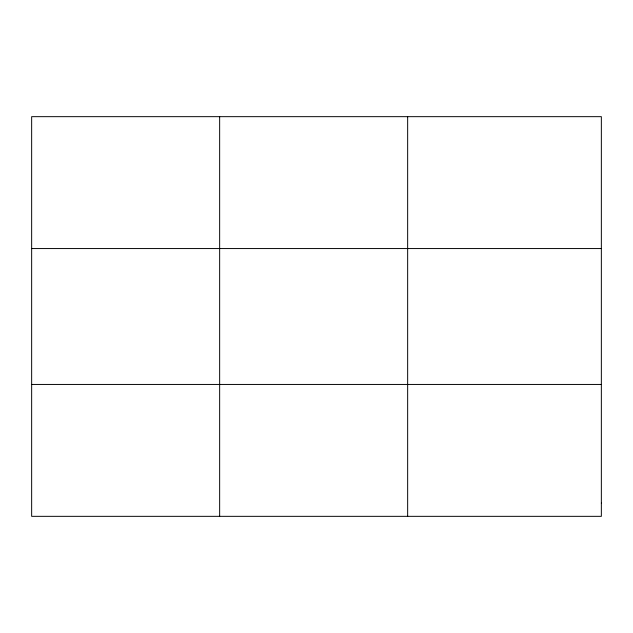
<?xml version="1.0" encoding="UTF-8"?>
<svg xmlns="http://www.w3.org/2000/svg" width="633" height="633" viewBox="0 0 633 633"><rect width="100%" height="100%" fill="white"/><g stroke="black" fill="none" stroke-linecap="round" stroke-linejoin="round"><path stroke-width="0.95" d="M219.651 516.338L219.651 116.662M407.652 516.338L407.652 116.662M31.65 248.555L601.35 248.555M31.65 384.445L601.35 384.445M601.35 503.148L601.35 516.338L31.65 516.338L31.65 116.662L601.35 116.662L601.35 503.148"/></g></svg>
